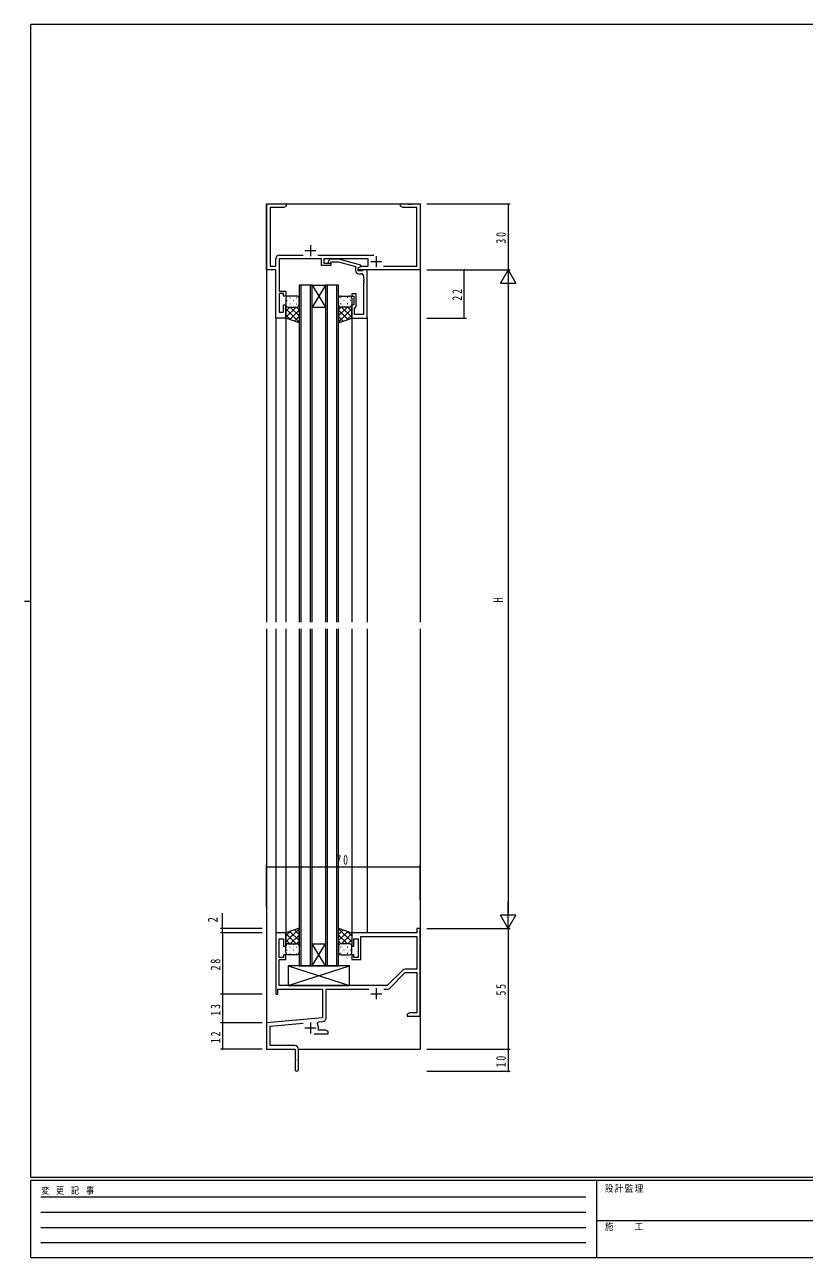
# Model space of a CAD drawing. Units: millimetres on the paper. Extents: x -397 to 397, y -282 to 282.
# Drawn here: x -397 to -42, y -282 to 279 of the extents above; entities that cross this region are included whole.
import ezdxf
from ezdxf.enums import TextEntityAlignment as Align

# ---------------------------------------------------------------- set-up
doc = ezdxf.new("R2010")
doc.units = ezdxf.units.MM
doc.linetypes.add('USER1', pattern=[0.375, 0.25, -0.125])
for name, color, linetype, lineweight in [('0-1_YKK_ZWAK', 7, 'Continuous', 18), ('0-3_YKK_11', 7, 'Continuous', 18), ('0-4_YKK_12', 2, 'Continuous', 18), ('0-5_YKK_13', 4, 'Continuous', 18), ('0-7_YKK_D', 6, 'Continuous', 18)]:
    doc.layers.add(name, color=color, linetype=linetype, lineweight=lineweight)
doc.styles.add('ＭＳ ゴシック', font='')
doc.styles.get('ＭＳ ゴシック').set_extended_font_data('MS Gothic')

msp = doc.modelspace()

# ---------------------------------------------------------------- linework, layer by layer
at = {"layer": '0-1_YKK_ZWAK'}
for p, q in [((-393.908, -245.7), (-393.908, 279.3)), ((376.092, 279.3), (-393.908, 279.3)), ((-396.708, 16.8), (-393.908, 16.8)), ((376.092, -245.7), (-393.908, -245.7)), ((-393.908, -282.1), (-393.908, -247.1)), ((338.292, -247.1), (-393.908, -247.1)), ((-136.308, -247.1), (-136.308, -282.1)), ((-136.308, -265.299), (-7.508, -265.299)), ((-393.908, -282.1), (338.292, -282.1))]:
    msp.add_line(p, q, dxfattribs=at)
at = {"layer": '0-1_YKK_ZWAK', "linetype": 'USER1'}
for p, q in [((-389.31, -254.612), (-141.117, -254.612)), ((-389.31, -261.541), (-141.117, -261.541)), ((-389.31, -268.47), (-141.117, -268.47)), ((-389.31, -275.398), (-141.117, -275.398))]:
    msp.add_line(p, q, dxfattribs=at)
at = {"layer": '0-3_YKK_11'}
for p, q in [((-286.575, 197.684), (-277.575, 197.684)), ((-286.575, 167.684), (-286.575, 197.684)), ((-277.575, 196.684), (-278.666, 196.054)), ((-277.575, 197.684), (-277.575, 196.684)), ((-225.575, 197.684), (-222.033, 197.684)), ((-225.575, 196.684), (-225.575, 197.684)), ((-224.484, 196.054), (-225.575, 196.684)), ((-222.033, 197.684), (-221.85, 197.564)), ((-221.85, 197.564), (-221.3, 197.564)), ((-221.3, 197.564), (-221.117, 197.684)), ((-221.117, 197.684), (-221.033, 197.684)), ((-221.033, 197.684), (-220.85, 197.564)), ((-220.85, 197.564), (-220.3, 197.564)), ((-220.3, 197.564), (-220.117, 197.684)), ((-220.117, 197.684), (-216.575, 197.684)), ((-216.575, 197.684), (-216.575, 167.684)), ((-284.945, 196.054), (-284.945, 169.314)), ((-278.666, 196.054), (-284.945, 196.054)), ((-218.205, 196.054), (-224.484, 196.054)), ((-218.205, 169.314), (-218.205, 196.054)), ((-280.775, 174.314), (-269.926, 174.314)), ((-269.075, 176.384), (-264.075, 176.384)), ((-266.575, 178.884), (-266.575, 173.884)), ((-263.225, 174.314), (-237.668, 174.314)), ((-284.945, 169.314), (-282.375, 169.314)), ((-282.375, 169.314), (-282.375, 172.714)), ((-280.745, 172.684), (-280.745, 157.884)), ((-261.475, 172.684), (-280.745, 172.684)), ((-261.475, 169.684), (-261.475, 172.684)), ((-257.275, 169.684), (-261.475, 169.684)), ((-260.475, 172.684), (-260.475, 170.684)), ((-240.275, 172.684), (-260.475, 172.684)), ((-260.475, 170.684), (-257.275, 170.684)), ((-257.624, 172.484), (-258.399, 171.708)), ((-253.678, 172.484), (-257.624, 172.484)), ((-257.551, 170.86), (-257.127, 171.284)), ((-257.275, 170.684), (-257.275, 169.684)), ((-257.127, 171.284), (-253.836, 171.284)), ((-253.836, 171.284), (-246.075, 169.204)), ((-243.575, 169.777), (-253.678, 172.484)), ((-246.075, 169.204), (-246.075, 167.384)), ((-244.775, 168.484), (-243.338, 169.314)), ((-244.775, 168.484), (-243.575, 169.177)), ((-244.775, 167.184), (-244.775, 168.484)), ((-244.775, 167.684), (-244.775, 168.484)), ((-243.575, 169.177), (-243.575, 169.777)), ((-243.338, 169.314), (-240.275, 169.314)), ((-240.275, 169.314), (-240.275, 172.684)), ((-239.075, 171.384), (-234.075, 171.384)), ((-236.575, 173.884), (-236.575, 168.884)), ((-233.336, 169.314), (-218.205, 169.314)), ((-282.375, 167.684), (-286.575, 167.684)), ((-282.375, 145.684), (-282.375, 167.684)), ((-216.575, 167.684), (-244.775, 167.684)), ((-242.975, 167.184), (-244.775, 167.184)), ((-244.575, 165.884), (-243.405, 165.884)), ((-242.775, 167.384), (-242.975, 167.184)), ((-242.475, 167.684), (-242.775, 167.384)), ((-240.775, 167.684), (-242.475, 167.684)), ((-242.405, 164.884), (-242.405, 163.642)), ((-242.405, 163.642), (-242.285, 163.459)), ((-242.285, 162.909), (-242.405, 162.726)), ((-242.285, 163.459), (-242.285, 162.909)), ((-240.775, 145.684), (-240.775, 167.684)), ((-280.745, 157.884), (-277.775, 157.884)), ((-277.775, 157.884), (-277.775, 155.684)), ((-242.405, 162.726), (-242.405, 162.642)), ((-242.405, 162.642), (-242.285, 162.459)), ((-242.285, 161.909), (-242.405, 161.726)), ((-242.405, 161.726), (-242.405, 147.314)), ((-242.285, 162.459), (-242.285, 161.909)), ((-280.745, 156.884), (-280.745, 148.384)), ((-278.775, 156.884), (-280.745, 156.884)), ((-278.775, 155.684), (-278.775, 156.884)), ((-277.775, 155.684), (-278.775, 155.684)), ((-278.775, 151.684), (-277.775, 151.684)), ((-278.775, 148.384), (-278.775, 151.684)), ((-277.775, 151.684), (-277.775, 145.684)), ((-247.775, 156.684), (-247.775, 155.684)), ((-245.775, 156.684), (-247.775, 156.684)), ((-247.775, 155.684), (-246.775, 155.684)), ((-247.775, 151.684), (-247.775, 145.684)), ((-246.775, 151.684), (-247.775, 151.684)), ((-246.775, 155.684), (-246.775, 151.684)), ((-245.775, 150.884), (-245.775, 156.684)), ((-280.745, 148.384), (-278.775, 148.384)), ((-246.475, 150.184), (-246.275, 150.384)), ((-246.475, 147.314), (-246.475, 150.184)), ((-242.405, 147.314), (-246.475, 147.314)), ((-246.275, 150.384), (-245.775, 150.884)), ((-277.775, 145.684), (-282.375, 145.684)), ((-247.775, 145.684), (-240.775, 145.684)), ((-282.375, -134.316), (-282.375, -162.316)), ((-277.775, -134.316), (-282.375, -134.316)), ((-277.775, -140.316), (-277.775, -134.316)), ((-247.775, -134.316), (-247.775, -140.316)), ((-218.205, -134.316), (-247.775, -134.316)), ((-218.205, -132.316), (-218.205, -134.316)), ((-216.575, -132.316), (-218.205, -132.316)), ((-216.575, -172.316), (-216.575, -132.316)), ((-280.745, -137.016), (-278.775, -137.016)), ((-280.745, -145.516), (-280.745, -137.016)), ((-278.775, -137.016), (-278.775, -140.316)), ((-278.775, -140.316), (-277.775, -140.316)), ((-247.775, -140.316), (-246.775, -140.316)), ((-246.775, -137.016), (-244.775, -137.016)), ((-246.775, -140.316), (-246.775, -137.016)), ((-244.775, -137.016), (-244.775, -145.516)), ((-243.575, -135.946), (-218.205, -135.946)), ((-243.575, -146.516), (-243.575, -135.946)), ((-218.205, -135.946), (-218.205, -150.816)), ((-278.775, -145.516), (-280.745, -145.516)), ((-278.775, -144.316), (-278.775, -145.516)), ((-277.775, -144.316), (-278.775, -144.316)), ((-277.775, -146.516), (-277.775, -144.316)), ((-247.775, -144.316), (-247.775, -146.516)), ((-246.775, -144.316), (-247.775, -144.316)), ((-246.775, -145.516), (-246.775, -144.316)), ((-244.775, -145.516), (-246.775, -145.516)), ((-280.745, -146.516), (-277.775, -146.516)), ((-280.745, -158.316), (-280.745, -146.516)), ((-247.775, -146.516), (-243.575, -146.516)), ((-224.544, -151.285), (-231.575, -158.316)), ((-218.205, -150.816), (-223.412, -150.816)), ((-230.431, -159.478), (-223.4, -152.446)), ((-223.4, -152.446), (-218.205, -152.446)), ((-218.205, -152.446), (-218.205, -170.686)), ((-282.375, -162.316), (-281.375, -162.316)), ((-281.375, -159.946), (-261.075, -159.946)), ((-281.375, -162.316), (-281.375, -159.946)), ((-231.575, -158.316), (-280.745, -158.316)), ((-261.075, -159.946), (-261.075, -173.085)), ((-259.445, -159.946), (-239.926, -159.946)), ((-259.445, -173.113), (-259.445, -159.946)), ((-239.075, -162.016), (-234.075, -162.016)), ((-236.575, -159.516), (-236.575, -164.516)), ((-233.225, -159.946), (-231.563, -159.946)), ((-261.075, -173.085), (-286.575, -175.316)), ((-221.484, -170.686), (-222.575, -171.316)), ((-222.575, -171.316), (-222.575, -172.316)), ((-222.575, -172.316), (-220.533, -172.316)), ((-218.205, -170.686), (-221.484, -170.686)), ((-220.533, -172.316), (-220.35, -172.196)), ((-220.35, -172.196), (-219.8, -172.196)), ((-219.8, -172.196), (-219.617, -172.316)), ((-219.617, -172.316), (-219.533, -172.316)), ((-219.533, -172.316), (-219.35, -172.196)), ((-219.35, -172.196), (-218.8, -172.196)), ((-218.8, -172.196), (-218.617, -172.316)), ((-218.617, -172.316), (-216.575, -172.316)), ((-286.575, -175.316), (-286.575, -187.316)), ((-284.945, -176.81), (-269.945, -175.497)), ((-284.945, -185.686), (-284.945, -176.81)), ((-269.075, -177.616), (-264.075, -177.616)), ((-266.575, -175.116), (-266.575, -180.116)), ((-263.436, -175.657), (-263.055, -174.895)), ((-263.055, -174.895), (-260.906, -174.707)), ((-262.875, -178.686), (-262.875, -177.616)), ((-259.666, -178.686), (-262.875, -178.686)), ((-258.575, -179.316), (-259.666, -178.686)), ((-258.575, -180.316), (-258.575, -179.316)), ((-264.925, -180.316), (-258.575, -180.316)), ((-286.575, -187.316), (-273.575, -187.316)), ((-273.675, -185.686), (-284.945, -185.686)), ((-273.575, -187.316), (-273.575, -191.858)), ((-272.075, -196.566), (-272.075, -187.286)), ((-273.575, -191.858), (-273.455, -192.041)), ((-273.455, -192.591), (-273.575, -192.774)), ((-273.575, -192.774), (-273.575, -196.566)), ((-273.455, -192.041), (-273.455, -192.591))]:
    msp.add_line(p, q, dxfattribs=at)
for centre, radius, start, end in [((-280.775, 172.714), 1.6, 90.00001, 179.99999), ((-257.975, 171.284), 0.6, 134.99999, 315.00001), ((-244.575, 167.384), 1.5, 180.00001, 269.99999), ((-243.405, 164.884), 1, 0.00001, 89.99999), ((-223.412, -152.416), 1.6, 90, 134.99999), ((-231.563, -158.346), 1.6, 270, 314.99999), ((-261.045, -173.113), 1.6, 275, 0.00001), ((-266.575, -177.616), 3.7, 0, 31.96331), ((-273.675, -187.286), 1.6, 0.00001, 89.99999), ((-272.825, -196.566), 0.75, 179.99999, 0.00001)]:
    msp.add_arc(centre, radius, start, end, dxfattribs=at)
at = {"layer": '0-4_YKK_12'}
for p, q in [((-286.575, 197.684), (-286.575, 7.184)), ((-216.575, 197.684), (-216.575, 7.184)), ((-271.775, 160.683), (-271.775, 7.184)), ((-270.775, 7.184), (-270.775, 160.683)), ((-266.775, 160.683), (-266.775, 7.184)), ((-265.775, 160.683), (-259.775, 160.683)), ((-265.775, 160.683), (-259.775, 150.683)), ((-259.775, 160.683), (-265.775, 150.683)), ((-259.775, 160.683), (-259.775, 7.184)), ((-258.775, 7.184), (-258.775, 160.683)), ((-254.775, 160.683), (-254.775, 7.184)), ((-282.375, 145.984), (-282.375, 7.184)), ((-277.775, 146.184), (-277.775, 7.184)), ((-265.775, 150.683), (-259.775, 150.683)), ((-247.775, 145.984), (-247.775, 7.184)), ((-240.775, 145.984), (-240.775, 7.184)), ((-286.575, 4.184), (-286.575, -187.316)), ((-282.375, 4.184), (-282.375, -134.616)), ((-277.775, 4.184), (-277.775, -134.816)), ((-270.775, -149.317), (-270.775, 4.184)), ((-266.775, 4.184), (-266.775, -149.317)), ((-258.775, -149.317), (-258.775, 4.184)), ((-254.775, 4.184), (-254.775, -149.317)), ((-247.775, 4.184), (-247.775, -134.616)), ((-240.775, 4.184), (-240.775, -134.316)), ((-216.575, 4.184), (-216.575, -187.316)), ((-265.775, -139.317), (-259.775, -139.317)), ((-265.775, -149.317), (-259.775, -139.317)), ((-259.775, -149.317), (-265.775, -139.317)), ((-265.775, -149.317), (-259.775, -149.317)), ((-286.575, -187.316), (-273.875, -187.316)), ((-272.075, -187.316), (-216.575, -187.316))]:
    msp.add_line(p, q, dxfattribs=at)
for points in [[(-286.575, 197.684), (-216.575, 197.684), (-216.575, 183.983)], [(-265.775, 7.184), (-265.775, 160.683), (-271.775, 160.683)], [(-253.775, 7.184), (-253.775, 160.683), (-259.775, 160.683)], [(-271.775, 4.184), (-271.775, -149.317), (-265.775, -149.317), (-265.775, 4.184)], [(-259.775, 4.184), (-259.775, -149.317), (-253.775, -149.317), (-253.775, 4.184)]]:
    msp.add_lwpolyline(points, dxfattribs=at)
at = {"layer": '0-5_YKK_13'}
for p, q in [((-277.775, 154.684), (-277.775, 151.684)), ((-277.775, 151.682), (-277.775, 151.682)), ((-277.355, 153.604), (-277.155, 153.604)), ((-272.775, 155.684), (-276.775, 155.684)), ((-275.94, 155.019), (-275.74, 155.019)), ((-275.94, 152.189), (-275.74, 152.189)), ((-274.325, 153.604), (-274.125, 153.604)), ((-272.91, 155.019), (-272.71, 155.019)), ((-272.91, 152.189), (-272.71, 152.189)), ((-271.775, 151.684), (-271.775, 154.684)), ((-271.775, 151.684), (-271.775, 143.541)), ((-253.775, 151.684), (-253.775, 154.684)), ((-253.775, 151.684), (-253.775, 143.541)), ((-252.64, 155.019), (-252.84, 155.019)), ((-252.64, 152.189), (-252.84, 152.189)), ((-252.775, 155.684), (-248.775, 155.684)), ((-251.225, 153.604), (-251.425, 153.604)), ((-249.61, 155.019), (-249.81, 155.019)), ((-249.61, 152.189), (-249.81, 152.189)), ((-248.195, 153.604), (-248.395, 153.604)), ((-247.775, 154.684), (-247.775, 151.684)), ((-247.775, 151.682), (-247.775, 151.682)), ((-277.775, 146.025), (-273.116, 150.684)), ((-277.775, 148.853), (-275.945, 150.684)), ((-271.775, 143.836), (-277.775, 149.836)), ((-275.716, 144.948), (-277.775, 147.008)), ((-277.19, 150.774), (-277.155, 150.774)), ((-276.775, 150.684), (-273.175, 150.684)), ((-276.775, 150.684), (-272.775, 150.684)), ((-275.942, 145.029), (-271.775, 149.197)), ((-271.775, 146.665), (-275.794, 150.684)), ((-274.325, 150.774), (-274.125, 150.774)), ((-273.858, 144.285), (-271.775, 146.368)), ((-271.775, 149.493), (-272.966, 150.684)), ((-253.775, 146.665), (-249.756, 150.684)), ((-253.775, 149.493), (-252.584, 150.684)), ((-253.775, 143.836), (-247.775, 149.836)), ((-249.608, 145.029), (-253.775, 149.197)), ((-251.692, 144.285), (-253.775, 146.368)), ((-248.775, 150.684), (-252.775, 150.684)), ((-247.775, 146.025), (-252.434, 150.684)), ((-251.225, 150.774), (-251.425, 150.774)), ((-249.835, 144.948), (-247.775, 147.008)), ((-247.775, 148.853), (-249.606, 150.684)), ((-248.361, 150.774), (-248.395, 150.774)), ((-271.775, -132.469), (-277.775, -138.469)), ((-275.716, -133.581), (-277.775, -135.64)), ((-277.775, -134.657), (-273.116, -139.316)), ((-275.942, -133.662), (-271.775, -137.829)), ((-273.858, -132.917), (-271.775, -135)), ((-271.775, -140.316), (-271.775, -132.173)), ((-253.775, -140.316), (-253.775, -132.173)), ((-253.775, -132.469), (-247.775, -138.469)), ((-251.692, -132.917), (-253.775, -135)), ((-249.608, -133.662), (-253.775, -137.829)), ((-247.775, -134.657), (-252.434, -139.316)), ((-249.835, -133.581), (-247.775, -135.64)), ((-277.775, -137.486), (-275.945, -139.316)), ((-277.775, -140.314), (-277.775, -140.314)), ((-277.775, -143.316), (-277.775, -140.316)), ((-277.19, -139.406), (-277.155, -139.406)), ((-276.775, -139.316), (-272.775, -139.316)), ((-271.775, -135.297), (-275.794, -139.316)), ((-274.325, -139.406), (-274.125, -139.406)), ((-271.775, -138.125), (-272.966, -139.316)), ((-271.775, -140.316), (-271.775, -143.316)), ((-253.775, -135.297), (-249.756, -139.316)), ((-253.775, -138.125), (-252.584, -139.316)), ((-253.775, -140.316), (-253.775, -143.316)), ((-248.775, -139.316), (-252.775, -139.316)), ((-251.225, -139.406), (-251.425, -139.406)), ((-247.775, -137.486), (-249.606, -139.316)), ((-248.361, -139.406), (-248.395, -139.406)), ((-247.775, -140.314), (-247.775, -140.314)), ((-247.775, -143.316), (-247.775, -140.316)), ((-277.355, -142.236), (-277.155, -142.236)), ((-272.775, -144.316), (-276.775, -144.316)), ((-275.94, -140.821), (-275.74, -140.821)), ((-275.94, -143.651), (-275.74, -143.651)), ((-274.325, -142.236), (-274.125, -142.236)), ((-272.91, -140.821), (-272.71, -140.821)), ((-272.91, -143.651), (-272.71, -143.651)), ((-252.64, -140.821), (-252.84, -140.821)), ((-252.64, -143.651), (-252.84, -143.651)), ((-252.775, -144.316), (-248.775, -144.316)), ((-251.225, -142.236), (-251.425, -142.236)), ((-249.61, -140.821), (-249.81, -140.821)), ((-249.61, -143.651), (-249.81, -143.651)), ((-248.195, -142.236), (-248.395, -142.236)), ((-276.775, -158.316), (-248.775, -149.316)), ((-276.775, -149.316), (-248.775, -158.316))]:
    msp.add_line(p, q, dxfattribs=at)
for points in [[(-271.775, 143.541), (-277.775, 145.684), (-277.775, 151.684)], [(-253.775, 143.541), (-247.775, 145.684), (-247.775, 151.684)], [(-271.775, -132.173), (-277.775, -134.316), (-277.775, -140.316)], [(-253.775, -132.173), (-247.775, -134.316), (-247.775, -140.316)]]:
    msp.add_lwpolyline(points, dxfattribs=at)
msp.add_lwpolyline([(-276.775, -158.316), (-248.775, -158.316), (-248.775, -149.316), (-276.775, -149.316)], close=True, dxfattribs=at)
for centre, start, end in [((-276.775, 154.684), 90.0001, 180.0001), ((-276.775, 151.684), 180.0001, 270.0001), ((-272.775, 154.684), 0.0001, 90.0001), ((-272.775, 151.684), 270.0001, 0.0001), ((-252.775, 154.684), 89.9999, 179.9999), ((-252.775, 151.684), 179.9999, 269.9999), ((-248.775, 154.684), 359.9999, 89.9999), ((-248.775, 151.684), 269.9999, 359.9999), ((-276.775, -140.316), 89.9999, 179.9999), ((-272.775, -140.316), 359.9999, 89.9999), ((-252.775, -140.316), 90.0001, 180.0001), ((-248.775, -140.316), 0.0001, 90.0001), ((-276.775, -143.316), 179.9999, 269.9999), ((-272.775, -143.316), 269.9999, 359.9999), ((-252.775, -143.316), 180.0001, 270.0001), ((-248.775, -143.316), 270.0001, 0.0001)]:
    msp.add_arc(centre, 1, start, end, dxfattribs=at)
at = {"layer": '0-7_YKK_D'}
for p, q in [((-213.575, 197.684), (-175.575, 197.684)), ((-176.575, 197.684), (-176.575, 167.684)), ((-213.575, 167.684), (-175.575, 167.684)), ((-213.575, 167.684), (-175.575, 167.684)), ((-213.575, 167.684), (-195.575, 167.684)), ((-196.575, 145.684), (-196.575, 167.684)), ((-176.575, 167.684), (-180.075, 161.622)), ((-176.575, 167.684), (-173.075, 161.622)), ((-176.575, 167.684), (-176.575, 155.559)), ((-180.075, 161.622), (-173.075, 161.622)), ((-176.575, 160.684), (-176.575, -125.316)), ((-213.575, 145.684), (-195.575, 145.684)), ((-286.575, -122.316), (-286.575, -103.316)), ((-286.575, -104.316), (-216.575, -104.316)), ((-216.575, -119.494), (-216.575, -103.316)), ((-176.575, -132.316), (-176.575, -120.192)), ((-176.575, -132.316), (-180.075, -126.254)), ((-173.075, -126.254), (-180.075, -126.254)), ((-176.575, -132.316), (-173.075, -126.254)), ((-288.575, -132.316), (-307.575, -132.316)), ((-288.575, -134.316), (-307.575, -134.316)), ((-288.575, -134.316), (-307.575, -134.316)), ((-306.575, -134.316), (-306.575, -162.316)), ((-213.575, -132.316), (-175.575, -132.316)), ((-213.575, -132.316), (-175.575, -132.316)), ((-176.575, -132.316), (-176.575, -187.316)), ((-288.575, -162.316), (-307.575, -162.316)), ((-288.575, -162.316), (-307.575, -162.316)), ((-306.575, -162.316), (-306.575, -175.316)), ((-288.575, -175.316), (-307.575, -175.316)), ((-288.575, -175.316), (-307.575, -175.316)), ((-306.575, -175.316), (-306.575, -187.316)), ((-288.575, -187.316), (-307.575, -187.316)), ((-213.575, -187.316), (-175.575, -187.316)), ((-213.575, -187.316), (-175.575, -187.316)), ((-176.575, -187.316), (-176.575, -197.316)), ((-213.575, -197.316), (-175.575, -197.316))]:
    msp.add_line(p, q, dxfattribs=at)
msp.add_lwpolyline([(-306.575, -134.316), (-306.575, -132.316), (-306.575, -125.416)], dxfattribs=at)
for centre, start, end in [((-176.575, 197.684), 90, 270), ((-176.575, 197.684), 270, 90), ((-196.575, 167.684), 90, 270), ((-196.575, 167.684), 270, 90), ((-196.575, 145.684), 90, 270), ((-196.575, 145.684), 270, 90), ((-286.575, -104.316), 0, 180), ((-286.575, -104.316), 180, 0), ((-216.575, -104.316), 0, 180), ((-216.575, -104.316), 180, 0), ((-306.575, -132.316), 90, 270), ((-306.575, -134.316), 90, 270), ((-306.575, -134.316), 90, 270), ((-306.575, -132.316), 270, 90), ((-306.575, -134.316), 270, 90), ((-306.575, -134.316), 270, 90), ((-306.575, -162.316), 90, 270), ((-306.575, -162.316), 90, 270), ((-306.575, -162.316), 270, 90), ((-306.575, -162.316), 270, 90), ((-306.575, -175.316), 90, 270), ((-306.575, -175.316), 90, 270), ((-306.575, -175.316), 270, 90), ((-306.575, -175.316), 270, 90), ((-306.575, -187.316), 90, 270), ((-306.575, -187.316), 270, 90), ((-176.575, -187.316), 90, 270), ((-176.575, -187.316), 90, 270), ((-176.575, -187.316), 270, 90), ((-176.575, -187.316), 270, 90), ((-176.575, -197.316), 90, 270), ((-176.575, -197.316), 270, 90)]:
    msp.add_arc(centre, 0.106, start, end, dxfattribs=at)

# ---------------------------------------------------------------- texts
at = {"layer": '0-1_YKK_ZWAK', "char_height": 3.079, "attachment_point": 7, "style": 'ＭＳ ゴシック'}
for s, insert in [('\\T1.23;\\W0.85;変\\~更\\~記\\~事', (-389.194, -253.547)), ('\\T1.17;\\W0.9;設計監理', (-132.539, -252.633)), ('\\T1.17;\\W0.9;施\u3000\u3000工', (-132.539, -269.954))]:
    msp.add_mtext(s, dxfattribs=dict(at, insert=insert))
at = {"layer": '0-7_YKK_D', "color": 7, "style": 'ＭＳ ゴシック', "width": 0.8}
for s, p in [('H', (-177.575, 16.137)), ('2', (-307.575, -129.551))]:
    msp.add_text(s, height=4.399, rotation=90, dxfattribs=at).set_placement(p, align=Align.BOTTOM_LEFT)
at = {"layer": '0-7_YKK_D', "color": 7, "char_height": 4.399, "attachment_point": 7, "rotation": 90, "style": 'ＭＳ ゴシック'}
for s, insert in [('\\T1.37;\\W0.75;30', (-177.575, 179.553)), ('\\T1.37;\\W0.75;22', (-197.575, 153.589)), ('\\T1.37;\\W0.75;28', (-307.575, -151.423)), ('\\T1.37;\\W0.75;55', (-177.575, -162.886)), ('\\T1.37;\\W0.75;13', (-307.575, -172.057)), ('\\T1.37;\\W0.75;12', (-307.575, -184.569)), ('\\T1.37;\\W0.75;10', (-177.575, -195.618))]:
    msp.add_mtext(s, dxfattribs=dict(at, insert=insert))
at = {"layer": '0-7_YKK_D', "color": 7, "insert": (-254.767, -103.316), "char_height": 4.399, "attachment_point": 7, "style": 'ＭＳ ゴシック'}
msp.add_mtext('\\T1.37;\\W0.75;70', dxfattribs=at)

doc.saveas('drawing.dxf')
